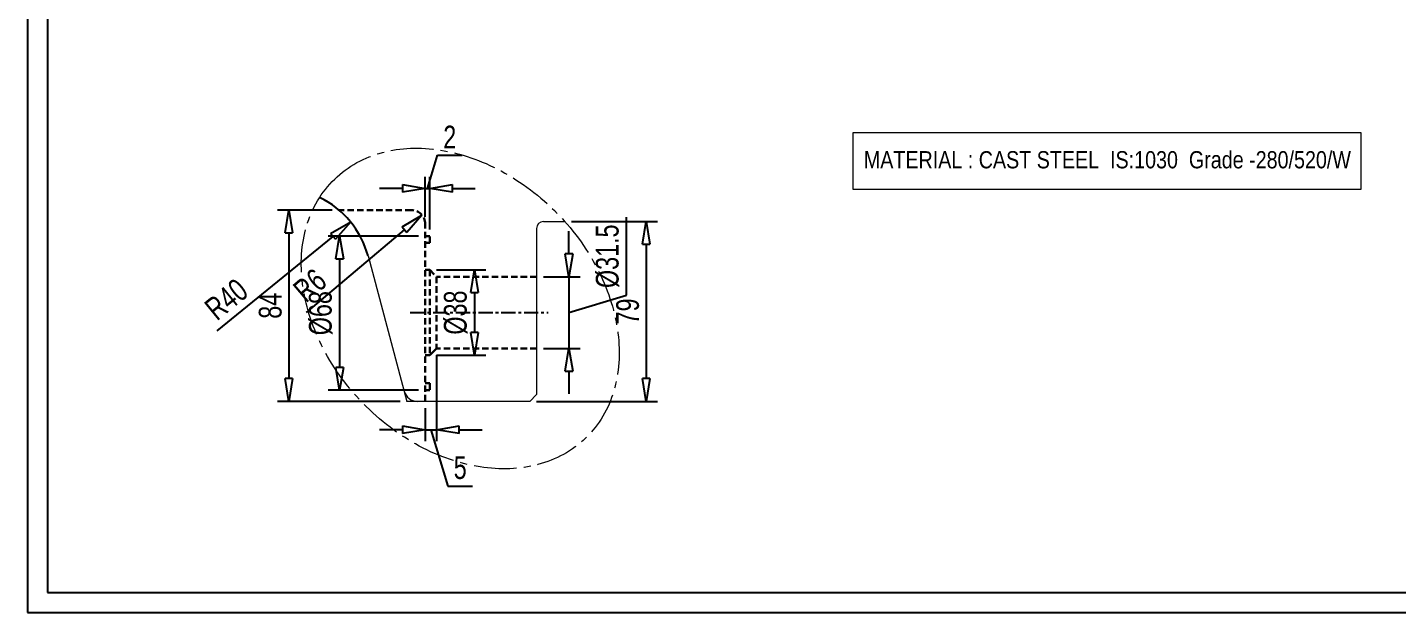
# Model space of a CAD drawing. Header units: millimetres. Extents: x 135002 to 160744, y 22203 to 27033.
# Drawn here: x 148395 to 148997, y 23132 to 23389 of the extents above; entities that cross this region are included whole.
import ezdxf

# ---------------------------------------------------------------- set-up
doc = ezdxf.new("R2010")
doc.units = ezdxf.units.MM
doc.header["$LTSCALE"] = 25
for name, pattern in [('CENTER', [2, 1.25, -0.25, 0.25, -0.25]), ('CENTER2', [1.125, 0.75, -0.125, 0.125, -0.125]), ('HIDDEN', [0.375, 0.25, -0.125])]:
    doc.linetypes.add(name, pattern=pattern)
doc.layers.get('0').update_dxf_attribs({"linetype": 'CONTINUOUS'})
doc.layers.get('Defpoints').update_dxf_attribs({"linetype": 'CONTINUOUS'})
doc.layers.add('04 DIMENSION', color=7, linetype='CONTINUOUS', lineweight=18)
doc.layers.add('main', color=7, linetype='CONTINUOUS', lineweight=30)
doc.styles.add('arial', font='arial.ttf')
doc.styles.add('DIM-1', font='swisscl.ttf')
doc.dimstyles.new('DIM-1', dxfattribs={"dimscale": 5, "dimtxt": 2, "dimasz": 2, "dimexe": 1, "dimexo": 0.6, "dimgap": 0.6, "dimtad": 1, "dimdec": 0, "dimzin": 0, "dimdsep": 46, "dimtxsty": 'DIM-1', "dimblk": 'CLOSEDBLANK', "dimcen": 0, "dimclrd": 8, "dimclre": 8, "dimclrt": 6, "dimadec": 0, "dimazin": 0, "dimtfac": 1, "dimtdec": 0, "dimtmove": 1, "dimatfit": 0, "dimfxl": 1, "dimtolj": 1, "dimtzin": 0, "dimarcsym": 1})

# ---------------------------------------------------------------- blocks, each defined once
blk = doc.blocks.new('_ClosedBlank')
at = {"color": 0, "linetype": 'ByBlock', "lineweight": -2}
for p, q in [((-1, 0.167), (0, 0)), ((-1, 0.167), (-1, -0.167)), ((0, 0), (-1, -0.167))]:
    blk.add_line(p, q, dxfattribs=at)
blk = doc.blocks.new('*D467')
at = {"layer": '04 DIMENSION', "color": 8, "lineweight": -2, "transparency": 16777216}
for p, q in [((148658.56, 23271.59), (148658.56, 23305.9)), ((148633.27, 23289.75), (148633.27, 23299.75)), ((148633.27, 23279.75), (148633.27, 23248.25)), ((148633.27, 23279.75), (148633.27, 23248.25)), ((148633.27, 23264), (148658.56, 23271.59)), ((148633.27, 23238.25), (148633.27, 23228.25))]:
    blk.add_line(p, q, dxfattribs=at)
at = {"layer": '04 DIMENSION', "color": 8, "linetype": 'Continuous', "lineweight": -2, "transparency": 16777216}
for p, q in [((148622.11, 23279.75), (148638.27, 23279.75)), ((148622.11, 23248.25), (148638.27, 23248.25))]:
    blk.add_line(p, q, dxfattribs=at)
at = {"layer": 'Defpoints', "color": 0, "transparency": 16777216}
for p in [(148619.11, 23279.75), (148619.11, 23248.25), (148633.27, 23248.25)]:
    blk.add_point(p, dxfattribs=at)
at = {"layer": '04 DIMENSION', "color": 8, "lineweight": -2, "transparency": 16777216, "xscale": 10, "yscale": 10, "zscale": 10}
for p, rotation in [((148633.27, 23279.75), 270), ((148633.27, 23248.25), 90)]:
    blk.add_blockref('_ClosedBlank', p, dxfattribs=dict(at, rotation=rotation))
at = {"layer": '04 DIMENSION', "color": 6, "transparency": 16777216, "insert": (148650.3, 23288.75), "char_height": 10, "attachment_point": 5, "rotation": 90, "style": 'DIM-1'}
blk.add_mtext('\\A1;%%C31.5', dxfattribs=at)
blk = doc.blocks.new('*D468')
at = {"layer": '04 DIMENSION', "color": 8, "lineweight": -2, "transparency": 16777216}
blk.add_line((148518.02, 23264.1), (148561.05, 23300.42), dxfattribs=at)
at = {"layer": 'Defpoints', "color": 0, "transparency": 16777216}
for p in [(148568.69, 23306.87), (148564.11, 23303)]:
    blk.add_point(p, dxfattribs=at)
at = {"layer": '04 DIMENSION', "color": 8, "lineweight": -2, "transparency": 16777216, "xscale": 10, "yscale": 10, "zscale": 10, "rotation": 40.16909728801654}
blk.add_blockref('_ClosedBlank', (148568.69, 23306.87), dxfattribs=at)
at = {"layer": '04 DIMENSION', "color": 6, "transparency": 16777216, "insert": (148519.48, 23275.96), "char_height": 10, "attachment_point": 5, "rotation": 40.1691, "style": 'DIM-1'}
blk.add_mtext('\\A1;R6', dxfattribs=at)
blk = doc.blocks.new('*D469')
at = {"layer": '04 DIMENSION', "color": 8, "linetype": 'Continuous', "lineweight": -2, "transparency": 16777216}
for p, q in [((148575.1, 23282.75), (148596.8, 23282.75)), ((148575.1, 23245.25), (148596.8, 23245.25))]:
    blk.add_line(p, q, dxfattribs=at)
at = {"layer": '04 DIMENSION', "color": 8, "lineweight": -2, "transparency": 16777216}
blk.add_line((148591.8, 23272.75), (148591.8, 23255.25), dxfattribs=at)
at = {"layer": 'Defpoints', "color": 0, "transparency": 16777216}
for p in [(148572.1, 23282.75), (148572.1, 23245.25), (148591.8, 23245.25)]:
    blk.add_point(p, dxfattribs=at)
at = {"layer": '04 DIMENSION', "color": 8, "lineweight": -2, "transparency": 16777216, "xscale": 10, "yscale": 10, "zscale": 10}
for p, rotation in [((148591.8, 23282.75), 90), ((148591.8, 23245.25), 270)]:
    blk.add_blockref('_ClosedBlank', p, dxfattribs=dict(at, rotation=rotation))
at = {"layer": '04 DIMENSION', "color": 6, "transparency": 16777216, "insert": (148583.53, 23264), "char_height": 10, "attachment_point": 5, "rotation": 90, "style": 'DIM-1'}
blk.add_mtext('\\A1;%%C38', dxfattribs=at)
blk = doc.blocks.new('*D470')
at = {"layer": '04 DIMENSION', "color": 8, "linetype": 'Continuous', "lineweight": -2, "transparency": 16777216}
for p, q in [((148567.11, 23297.57), (148527.48, 23297.57)), ((148567.11, 23229.93), (148527.48, 23229.93))]:
    blk.add_line(p, q, dxfattribs=at)
at = {"layer": '04 DIMENSION', "color": 8, "lineweight": -2, "transparency": 16777216}
blk.add_line((148532.48, 23287.57), (148532.48, 23239.93), dxfattribs=at)
at = {"layer": 'Defpoints', "color": 0, "transparency": 16777216}
for p in [(148570.11, 23297.57), (148532.48, 23229.93), (148570.11, 23229.93)]:
    blk.add_point(p, dxfattribs=at)
at = {"layer": '04 DIMENSION', "color": 8, "lineweight": -2, "transparency": 16777216, "xscale": 10, "yscale": 10, "zscale": 10}
for p, rotation in [((148532.48, 23297.57), 90), ((148532.48, 23229.93), 270)]:
    blk.add_blockref('_ClosedBlank', p, dxfattribs=dict(at, rotation=rotation))
at = {"layer": '04 DIMENSION', "color": 6, "transparency": 16777216, "insert": (148524.21, 23263.75), "char_height": 10, "attachment_point": 5, "rotation": 90, "style": 'DIM-1'}
blk.add_mtext('\\A1;%%C68', dxfattribs=at)
blk = doc.blocks.new('*D471')
at = {"layer": '04 DIMENSION', "color": 8, "lineweight": -2, "transparency": 16777216}
for p, q in [((148571.11, 23318.58), (148575.46, 23333.1)), ((148575.46, 23333.1), (148586.36, 23333.1)), ((148560.11, 23318.58), (148550.11, 23318.58)), ((148570.11, 23318.58), (148572.11, 23318.58)), ((148570.11, 23318.58), (148572.11, 23318.58)), ((148582.11, 23318.58), (148592.11, 23318.58))]:
    blk.add_line(p, q, dxfattribs=at)
at = {"layer": '04 DIMENSION', "color": 8, "linetype": 'Continuous', "lineweight": -2, "transparency": 16777216}
for p, q in [((148570.11, 23306), (148570.11, 23323.58)), ((148572.11, 23300.57), (148572.11, 23323.58))]:
    blk.add_line(p, q, dxfattribs=at)
at = {"layer": 'Defpoints', "color": 0, "transparency": 16777216}
for p in [(148572.11, 23318.58), (148570.11, 23303), (148572.11, 23297.57)]:
    blk.add_point(p, dxfattribs=at)
at = {"layer": '04 DIMENSION', "color": 8, "lineweight": -2, "transparency": 16777216, "xscale": 10, "yscale": 10, "zscale": 10}
blk.add_blockref('_ClosedBlank', (148570.11, 23318.58), dxfattribs=at)
at = {"layer": '04 DIMENSION', "color": 8, "lineweight": -2, "transparency": 16777216, "xscale": 10, "yscale": 10, "zscale": 10, "rotation": 180}
blk.add_blockref('_ClosedBlank', (148572.11, 23318.58), dxfattribs=at)
at = {"layer": '04 DIMENSION', "color": 6, "transparency": 16777216, "insert": (148580.91, 23341.12), "char_height": 10, "attachment_point": 5, "style": 'DIM-1'}
blk.add_mtext('\\A1;2', dxfattribs=at)
blk = doc.blocks.new('*D472')
at = {"layer": '04 DIMENSION', "color": 8, "linetype": 'Continuous', "lineweight": -2, "transparency": 16777216}
for p, q in [((148575.1, 23245.25), (148575.1, 23207.54)), ((148570.11, 23222), (148570.11, 23207.54))]:
    blk.add_line(p, q, dxfattribs=at)
at = {"layer": '04 DIMENSION', "color": 8, "lineweight": -2, "transparency": 16777216}
for p, q in [((148560.11, 23212.54), (148550.11, 23212.54)), ((148570.11, 23212.54), (148575.1, 23212.54)), ((148570.11, 23212.54), (148575.1, 23212.54)), ((148572.61, 23212.54), (148580.05, 23187.73)), ((148585.1, 23212.54), (148595.1, 23212.54)), ((148580.05, 23187.73), (148590.97, 23187.73))]:
    blk.add_line(p, q, dxfattribs=at)
at = {"layer": 'Defpoints', "color": 0, "transparency": 16777216}
for p in [(148575.1, 23248.25), (148570.11, 23225), (148575.1, 23212.54)]:
    blk.add_point(p, dxfattribs=at)
at = {"layer": '04 DIMENSION', "color": 8, "lineweight": -2, "transparency": 16777216, "xscale": 10, "yscale": 10, "zscale": 10}
blk.add_blockref('_ClosedBlank', (148570.11, 23212.54), dxfattribs=at)
at = {"layer": '04 DIMENSION', "color": 8, "lineweight": -2, "transparency": 16777216, "xscale": 10, "yscale": 10, "zscale": 10, "rotation": 180}
blk.add_blockref('_ClosedBlank', (148575.1, 23212.54), dxfattribs=at)
at = {"layer": '04 DIMENSION', "color": 6, "transparency": 16777216, "insert": (148585.51, 23195.83), "char_height": 10, "attachment_point": 5, "style": 'DIM-1'}
blk.add_mtext('\\A1;5', dxfattribs=at)
blk = doc.blocks.new('*D473')
at = {"layer": '04 DIMENSION', "color": 8, "linetype": 'Continuous', "lineweight": -2, "transparency": 16777216}
for p, q in [((148529.27, 23309), (148505.2, 23309)), ((148559.11, 23225), (148505.2, 23225))]:
    blk.add_line(p, q, dxfattribs=at)
at = {"layer": '04 DIMENSION', "color": 8, "lineweight": -2, "transparency": 16777216}
blk.add_line((148510.2, 23299), (148510.2, 23235), dxfattribs=at)
at = {"layer": 'Defpoints', "color": 0, "transparency": 16777216}
for p in [(148532.27, 23309), (148510.2, 23225), (148562.11, 23225)]:
    blk.add_point(p, dxfattribs=at)
at = {"layer": '04 DIMENSION', "color": 8, "lineweight": -2, "transparency": 16777216, "xscale": 10, "yscale": 10, "zscale": 10}
for p, rotation in [((148510.2, 23309), 90), ((148510.2, 23225), 270)]:
    blk.add_blockref('_ClosedBlank', p, dxfattribs=dict(at, rotation=rotation))
at = {"layer": '04 DIMENSION', "color": 6, "transparency": 16777216, "insert": (148502.07, 23267), "char_height": 10, "attachment_point": 5, "rotation": 90, "style": 'DIM-1'}
blk.add_mtext('\\A1;84', dxfattribs=at)
blk = doc.blocks.new('*D474')
at = {"layer": '04 DIMENSION', "color": 8, "lineweight": -2, "transparency": 16777216}
blk.add_line((148478.66, 23255.99), (148529.61, 23297.48), dxfattribs=at)
at = {"layer": 'Defpoints', "color": 0, "transparency": 16777216}
for p in [(148537.37, 23303.8), (148506.35, 23278.54)]:
    blk.add_point(p, dxfattribs=at)
at = {"layer": '04 DIMENSION', "color": 8, "lineweight": -2, "transparency": 16777216, "xscale": 10, "yscale": 10, "zscale": 10, "rotation": 39.16165939362257}
blk.add_blockref('_ClosedBlank', (148537.37, 23303.8), dxfattribs=at)
at = {"layer": '04 DIMENSION', "color": 6, "transparency": 16777216, "insert": (148482.76, 23269.8), "char_height": 10, "attachment_point": 5, "rotation": 39.16166, "style": 'DIM-1'}
blk.add_mtext('\\A1;R40', dxfattribs=at)
blk = doc.blocks.new('*D475')
at = {"layer": '04 DIMENSION', "color": 8, "linetype": 'Continuous', "lineweight": -2, "transparency": 16777216}
for p, q in [((148634.45, 23304), (148672.23, 23304)), ((148619.11, 23225), (148672.23, 23225))]:
    blk.add_line(p, q, dxfattribs=at)
at = {"layer": '04 DIMENSION', "color": 8, "lineweight": -2, "transparency": 16777216}
blk.add_line((148667.23, 23294), (148667.23, 23235), dxfattribs=at)
at = {"layer": 'Defpoints', "color": 0, "transparency": 16777216}
for p in [(148631.45, 23304), (148616.11, 23225), (148667.23, 23225)]:
    blk.add_point(p, dxfattribs=at)
at = {"layer": '04 DIMENSION', "color": 8, "lineweight": -2, "transparency": 16777216, "xscale": 10, "yscale": 10, "zscale": 10}
for p, rotation in [((148667.23, 23304), 90), ((148667.23, 23225), 270)]:
    blk.add_blockref('_ClosedBlank', p, dxfattribs=dict(at, rotation=rotation))
at = {"layer": '04 DIMENSION', "color": 6, "transparency": 16777216, "insert": (148659.12, 23264.5), "char_height": 10, "attachment_point": 5, "rotation": 90, "style": 'DIM-1'}
blk.add_mtext('\\A1;79', dxfattribs=at)

msp = doc.modelspace()

# ---------------------------------------------------------------- linework, layer by layer
at = {"color": 1, "linetype": 'CENTER', "ltscale": 0.2}
msp.add_line((148563.569, 23264.002), (148624.131, 23264.002), dxfattribs=at)
for points in [[(148395.304, 23132.193), (149678.721, 23132.193), (149678.721, 24044.849), (148395.304, 24044.849)], [(148404.161, 23141.05), (149669.864, 23141.05), (149669.864, 24035.992), (148404.161, 24035.992)]]:
    msp.add_lwpolyline(points, close=True)
at = {"color": 7, "true_color": 0xffffff}
msp.add_arc((148506.351, 23278.536), 40, 15, 64.234495, dxfattribs=at)
at = {"layer": '04 DIMENSION'}
msp.add_line((148622.106, 23304.002), (148631.448, 23304.002), dxfattribs=at)
at = {"layer": '04 DIMENSION', "color": 7}
for p, q in [((148619.106, 23301.002), (148619.106, 23228.002)), ((148544.988, 23288.889), (148562.106, 23225.002)), ((148619.106, 23228.002), (148616.106, 23225.002)), ((148616.106, 23225.002), (148562.106, 23225.002))]:
    msp.add_line(p, q, dxfattribs=at)
at = {"layer": '04 DIMENSION'}
msp.add_lwpolyline([(148758.154, 23343.183), (148981.266, 23343.183), (148981.266, 23318.054), (148758.154, 23318.054)], close=True, dxfattribs=at)
at = {"layer": '04 DIMENSION', "color": 7}
for centre, radius, start, end in [((148622.106, 23301.002), 3, 90, 180), ((148566.71, 23231.002), 6, 195, 270)]:
    msp.add_arc(centre, radius, start, end, dxfattribs=at)
at = {"layer": '04 DIMENSION', "color": 6, "linetype": 'CENTER2'}
msp.add_ellipse((148585.518, 23265.786), major_axis=(-55.169, 56.869), ratio=0.7531579, dxfattribs=at)
at = {"layer": 'main', "color": 6, "linetype": 'HIDDEN', "ltscale": 0.45}
for p, q in [((148564.106, 23309.002), (148532.271, 23309.002)), ((148564.106, 23309.002), (148532.271, 23309.002)), ((148570.106, 23225.002), (148570.106, 23303.002)), ((148572.106, 23297.574), (148570.106, 23297.574)), ((148572.106, 23294.574), (148570.106, 23294.574)), ((148572.106, 23294.574), (148572.106, 23297.574)), ((148572.104, 23282.752), (148570.106, 23282.752)), ((148572.104, 23282.752), (148572.104, 23245.252)), ((148572.104, 23282.752), (148575.104, 23279.752)), ((148619.106, 23279.752), (148575.104, 23279.752)), ((148575.104, 23279.752), (148575.104, 23248.252)), ((148572.104, 23245.252), (148570.106, 23245.252)), ((148575.104, 23248.252), (148572.104, 23245.252)), ((148572.104, 23245.252), (148575.104, 23248.252)), ((148619.106, 23248.252), (148575.104, 23248.252)), ((148572.106, 23232.932), (148570.106, 23232.932)), ((148572.106, 23232.932), (148572.106, 23229.932)), ((148572.106, 23229.932), (148570.106, 23229.932))]:
    msp.add_line(p, q, dxfattribs=at)
msp.add_arc((148564.106, 23303.002), 6, 0, 90, dxfattribs=at)
msp.add_arc((148564.106, 23303.002), 6, 0, 90, dxfattribs=at)

# ---------------------------------------------------------------- texts
at = {"insert": (148762.893, 23331.091), "char_height": 7.55567, "width": 287.64161, "attachment_point": 4, "style": 'arial'}
msp.add_mtext('{\\fArial Narrow|b0|i0|c0|p34;MATERIAL : CAST STEEL  IS:1030  Grade -280/520/W }', dxfattribs=at)

# ---------------------------------------------------------------- dimensions: what is measured, and where the dimension line sits
at = {"layer": '04 DIMENSION'}
for base, p1, p2, picture, middle in [((148572.106, 23318.576), (148570.106, 23303.002), (148572.106, 23297.574), '*D471', (148578.462, 23341.115)), ((148575.104, 23212.538), (148570.106, 23225.002), (148575.104, 23248.252), '*D472', (148583.047, 23195.835))]:
    dim = msp.add_linear_dim(base=base, p1=p1, p2=p2, dimstyle='DIM-1', dxfattribs=at)
    dim.commit()
    dim.dimension.update_dxf_attribs({"geometry": picture, "text_midpoint": middle})
for center, mpoint, picture, middle in [((148506.351, 23278.536), (148537.366, 23303.797), '*D474', (148487.894, 23263.504)), ((148564.106, 23303.002), (148568.691, 23306.873), '*D468', (148524.722, 23269.757))]:
    dim = msp.add_radius_dim(center=center, mpoint=mpoint, dimstyle='DIM-1', dxfattribs=at)
    dim.commit()
    dim.dimension.update_dxf_attribs({"geometry": picture, "text_midpoint": middle, "dimtype": 164})
for base, p1, p2, picture, middle in [((148510.196, 23225.002), (148532.271, 23309.002), (148562.106, 23225.002), '*D473', (148502.075, 23267.002)), ((148667.233, 23225.002), (148631.448, 23304.002), (148616.106, 23225.002), '*D475', (148659.119, 23264.502))]:
    dim = msp.add_linear_dim(base=base, p1=p1, p2=p2, angle=90, dimstyle='DIM-1', dxfattribs=at)
    dim.commit()
    dim.dimension.update_dxf_attribs({"geometry": picture, "text_midpoint": middle})
dim = msp.add_linear_dim(base=(148633.266, 23248.252), p1=(148619.106, 23279.752), p2=(148619.106, 23248.252), angle=90, text='%%C<>', dimstyle='DIM-1', override={"dimdec": 1}, dxfattribs=at)
dim.commit()
dim.dimension.update_dxf_attribs({"geometry": '*D467', "text_midpoint": (148650.297, 23274.591)})
for base, p1, p2, picture, middle in [((148532.48, 23229.932), (148570.106, 23297.574), (148570.106, 23229.932), '*D470', (148524.215, 23263.753)), ((148591.797272901, 23245.252414653), (148572.104439993, 23282.752414653), (148572.104439993, 23245.252414653), '*D469', (148583.531873163, 23264.002414653))]:
    dim = msp.add_linear_dim(base=base, p1=p1, p2=p2, angle=90, text='%%C<>', dimstyle='DIM-1', dxfattribs=at)
    dim.commit()
    dim.dimension.update_dxf_attribs({"geometry": picture, "text_midpoint": middle})

doc.saveas('drawing.dxf')
